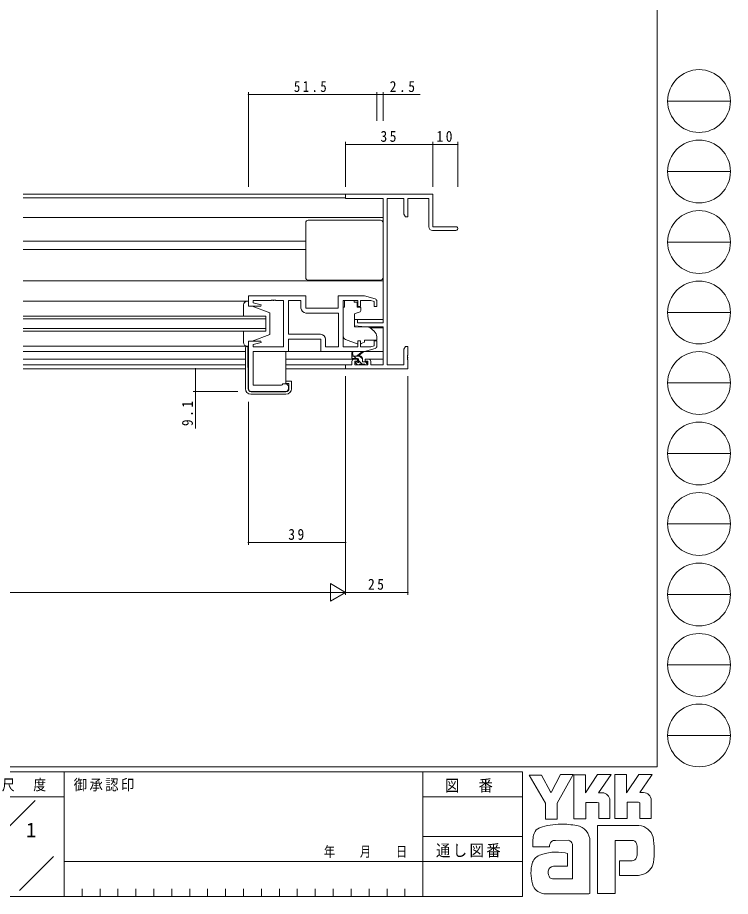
# Model space of a CAD drawing. Units: millimetres, scale not verified. Extents: x -567 to 567, y -403 to 403.
# Drawn here: x 280.6 to 566.7, y -403 to -50.4 of the extents above; entities that cross this region are included whole.
import ezdxf
from ezdxf.enums import TextEntityAlignment as Align

# ---------------------------------------------------------------- set-up
doc = ezdxf.new("R2010")
doc.units = ezdxf.units.MM
doc.header["$LTSCALE"] = 2
for name, color, linetype, lineweight in [('0-1_YKK_ZWAK', 7, 'Continuous', 18), ('0-3_YKK_11', 7, 'Continuous', 18), ('0-4_YKK_12', 2, 'Continuous', 18), ('0-5_YKK_13', 4, 'Continuous', 18), ('0-6_YKK_D', 6, 'Continuous', 18)]:
    doc.layers.add(name, color=color, linetype=linetype, lineweight=lineweight)
doc.layers.add('0-2_USER1', color=7, linetype='Continuous')
doc.styles.add('ＭＳ ゴシック', font='')
doc.styles.get('ＭＳ ゴシック').set_extended_font_data('MS Gothic')

msp = doc.modelspace()

# ---------------------------------------------------------------- linework, layer by layer
at = {"layer": '0-1_YKK_ZWAK'}
for p, q in [((537.274, 399.018), (537.274, -350.982)), ((541.526, -83.862), (566.726, -83.862)), ((541.526, -112.142), (566.726, -112.142)), ((541.526, -140.422), (566.726, -140.422)), ((541.526, -168.702), (566.726, -168.702)), ((541.526, -196.982), (566.726, -196.982)), ((541.526, -225.262), (566.726, -225.262)), ((541.526, -253.542), (566.726, -253.542)), ((541.526, -281.822), (566.726, -281.822)), ((541.526, -310.102), (566.726, -310.102)), ((541.526, -338.382), (566.726, -338.382)), ((537.274, -350.982), (-562.726, -350.982)), ((483.274, -352.982), (-562.726, -352.982)), ((299.274, -352.982), (299.274, -402.982)), ((443.274, -352.982), (443.274, -402.982)), ((483.274, -352.982), (483.274, -402.982)), ((485.898, -354.276), (490.918, -354.276)), ((492.462, -365.552), (485.898, -354.276)), ((498.468, -354.122), (494.818, -361.227)), ((503.931, -371.884), (503.931, -354.161)), ((520.38, -354.006), (525.052, -354.006)), ((520.38, -371.73), (520.38, -354.006)), ((529.956, -354.006), (535.362, -354.006)), ((534.822, -354.933), (530.362, -361.304)), ((535.362, -354.006), (534.822, -354.933)), ((270.68, -362.981), (299.274, -362.981)), ((443.274, -362.982), (483.274, -362.982)), ((515.244, -361.42), (513.76, -361.42)), ((531.846, -361.304), (530.362, -361.304)), ((273.803, -378.32), (287.65, -364.472)), ((513.236, -365.243), (508.68, -365.243)), ((518.333, -364.509), (518.333, -371.769)), ((525.245, -365.204), (525.245, -371.73)), ((529.802, -365.204), (525.245, -365.204)), ((530.42, -365.436), (529.802, -365.204)), ((530.42, -371.691), (530.42, -365.436)), ((534.937, -364.509), (534.937, -371.691)), ((525.245, -371.73), (520.38, -371.73)), ((530.42, -371.619), (530.492, -371.691)), ((534.937, -371.691), (530.42, -371.691)), ((529.879, -374.549), (513.314, -374.549)), ((513.314, -374.549), (513.314, -401.849)), ((443.274, -378.981), (483.274, -378.981)), ((487.443, -383.082), (487.443, -380.326)), ((501.768, -380.418), (496.486, -380.518)), ((520.496, -380.495), (527.137, -380.495)), ((520.496, -401.849), (520.496, -380.495)), ((494.084, -383.082), (487.443, -383.082)), ((503.313, -395.941), (503.313, -382.04)), ((510.302, -380.959), (510.302, -401.81)), ((529.236, -382.634), (529.261, -386.398)), ((281.377, -400.618), (294.983, -387.013)), ((299.274, -388.982), (443.274, -388.982)), ((483.274, -388.981), (443.274, -388.981)), ((501.382, -390.882), (495.676, -390.889)), ((522.234, -388.681), (522.234, -394.589)), ((527.292, -388.681), (522.234, -388.681)), ((522.234, -394.589), (529.84, -394.589)), ((529.84, -394.589), (531.385, -394.242)), ((495.281, -395.941), (503.313, -395.941)), ((502.695, -395.941), (503.197, -395.941)), ((503.313, -395.939), (503.314, -395.941)), ((306.474, -399.982), (306.474, -402.982)), ((313.674, -399.982), (313.674, -402.982)), ((320.874, -399.982), (320.874, -402.982)), ((328.074, -399.982), (328.074, -402.982)), ((335.274, -399.982), (335.274, -402.982)), ((342.474, -399.982), (342.474, -402.982)), ((349.674, -399.982), (349.674, -402.982)), ((356.874, -399.982), (356.874, -402.982)), ((364.074, -399.982), (364.074, -402.982)), ((371.274, -399.982), (371.274, -402.982)), ((378.474, -399.982), (378.474, -402.982)), ((385.674, -399.982), (385.674, -402.982)), ((392.874, -399.982), (392.874, -402.982)), ((400.074, -399.982), (400.074, -402.982)), ((407.274, -399.982), (407.274, -402.982)), ((414.474, -399.982), (414.474, -402.982)), ((421.674, -399.982), (421.674, -402.982)), ((428.874, -399.982), (428.874, -402.982)), ((436.074, -399.982), (436.074, -402.982)), ((494.084, -401.926), (491.96, -401.926)), ((509.838, -401.887), (494.084, -401.926)), ((510.302, -401.81), (509.838, -401.887)), ((-562.726, -402.982), (483.274, -402.982))]:
    msp.add_line(p, q, dxfattribs=at)
for points in [[(490.918, -354.276), (494.509, -360.995), (494.818, -361.227)], [(498.468, -354.122), (503.648, -354.122), (497.173, -365.59)], [(503.931, -354.161), (508.526, -354.161), (508.526, -361.444), (513.352, -354.083)], [(513.352, -354.083), (518.817, -354.083), (513.76, -361.42)], [(525.052, -354.006), (525.052, -361.423), (529.956, -354.006)], [(497.173, -365.59), (497.173, -371.923), (492.462, -371.923), (492.462, -365.552)], [(508.68, -365.243), (508.68, -371.884), (503.931, -371.884)], [(518.333, -371.769), (513.854, -371.769), (513.854, -365.475), (513.236, -365.243)], [(500.378, -385.515), (501.382, -385.747), (501.382, -390.882)], [(513.314, -401.849), (519.376, -401.849), (520.496, -401.849)]]:
    msp.add_lwpolyline(points, dxfattribs=at)
for centre in [(554.126, -83.862), (554.126, -112.142), (554.126, -140.422), (554.126, -168.702), (554.126, -196.982), (554.126, -225.262), (554.126, -253.542), (554.126, -281.822), (554.126, -310.102), (554.126, -338.382)]:
    msp.add_circle(centre, 12.6, dxfattribs=at)
for centre, radius, start, end in [((515.244, -364.509), 3.089, 0.00166, 89.99604), ((531.846, -364.393), 3.089, 0.00166, 89.99604), ((491.283, -378.776), 3.491, 109.02127, 161.51264), ((498.591, -399.27), 25.257, 89.89165, 109.30848), ((499.333, -403.644), 29.64, 78.78009, 91.46938), ((504.032, -380.835), 6.355, 40.66422, 80.31694), ((503.715, -380.818), 6.588, 358.78059, 38.76563), ((529.662, -380.754), 6.202, 14.44572, 87.08746), ((494.644, -380.362), 7.196, 158.41083, 179.71775), ((496.295, -382.94), 2.43, 85.50551, 126.78038), ((501.068, -382.631), 2.321, 14.7552, 72.44995), ((527.366, -382.238), 1.756, 16.43124, 96.91661), ((506.368, -384.678), 29.8, 350.99027, 10.67624), ((497.096, -382.992), 3.013, 138.46382, 181.71359), ((524.033, -383.279), 5.248, 4.93423, 17.03552), ((492.455, -391.45), 5.583, 121.82711, 169.08475), ((496.874, -404.202), 19.013, 79.38098, 112.05825), ((527.293, -386.816), 1.865, 269.95468, 342.90145), ((524.002, -385.898), 5.281, 343.6902, 354.75362), ((502.487, -393.546), 15.832, 168.76372, 199.80079), ((495.688, -392.953), 2.064, 90.33953, 178.03639), ((529.752, -388.333), 6.13, 285.44291, 349.90448), ((496.963, -393.451), 3.384, 171.08203, 216.71923), ((495.631, -393.789), 2.18, 230.9728, 260.75491), ((492.474, -396.472), 5.461, 207.31435, 263.59464)]:
    msp.add_arc(centre, radius, start, end, dxfattribs=at)
at = {"layer": '0-3_YKK_11'}
for p, q in [((412.274, -121.285), (412.274, -122.915)), ((447.274, -121.285), (412.274, -121.285)), ((412.274, -122.915), (427.274, -122.915)), ((427.274, -122.915), (427.274, -172.785)), ((428.904, -122.915), (435.644, -122.915)), ((428.904, -189.655), (428.904, -122.915)), ((435.644, -122.915), (435.644, -129.194)), ((437.274, -122.915), (445.644, -122.915)), ((437.274, -130.285), (437.274, -122.915)), ((445.644, -122.915), (445.644, -134.285)), ((447.274, -134.285), (447.274, -121.285)), ((435.644, -129.194), (436.274, -130.285)), ((436.274, -130.285), (437.274, -130.285)), ((447.144, -135.785), (456.524, -135.785)), ((456.524, -134.285), (447.274, -134.285)), ((373.274, -161.985), (373.274, -166.185)), ((396.274, -161.985), (373.274, -161.985)), ((396.274, -166.985), (396.274, -161.985)), ((409.274, -161.985), (409.274, -166.985)), ((419.774, -161.985), (409.274, -161.985)), ((424.061, -163.271), (419.774, -161.985)), ((375.204, -163.915), (382.316, -163.915)), ((375.204, -164.832), (375.204, -163.915)), ((378.303, -165.663), (375.204, -164.832)), ((378.235, -166.185), (378.303, -165.663)), ((382.316, -163.915), (382.499, -163.795)), ((382.499, -163.795), (383.049, -163.795)), ((383.049, -163.795), (383.232, -163.915)), ((383.232, -163.915), (383.316, -163.915)), ((383.316, -163.915), (383.499, -163.795)), ((383.499, -163.795), (384.049, -163.795)), ((384.049, -163.795), (384.232, -163.915)), ((384.232, -163.915), (387.274, -163.915)), ((387.274, -163.915), (387.274, -182.455)), ((389.274, -163.915), (389.274, -177.455)), ((394.344, -163.915), (389.274, -163.915)), ((394.344, -166.915), (394.344, -163.915)), ((411.274, -163.915), (417.174, -163.915)), ((411.274, -182.455), (411.274, -163.915)), ((417.174, -163.915), (417.174, -166.285)), ((418.174, -163.915), (422.379, -163.915)), ((418.174, -166.285), (418.174, -163.915)), ((422.379, -163.915), (423.774, -164.333)), ((423.774, -164.333), (423.774, -166.285)), ((424.774, -166.285), (424.774, -164.229)), ((373.274, -166.185), (378.235, -166.185)), ((409.274, -166.985), (396.274, -166.985)), ((409.344, -168.915), (396.344, -168.915)), ((409.344, -182.455), (409.344, -168.915)), ((409.344, -182.455), (409.344, -168.915)), ((417.174, -166.285), (418.174, -166.285)), ((423.774, -166.285), (424.774, -166.285)), ((415.774, -171.485), (415.774, -174.091)), ((416.974, -171.485), (415.774, -171.485)), ((416.974, -172.785), (416.974, -171.485)), ((415.774, -174.091), (420.274, -174.485)), ((427.274, -172.785), (416.974, -172.785)), ((420.274, -174.485), (427.274, -174.485)), ((427.274, -174.485), (427.274, -189.655)), ((389.274, -177.455), (402.204, -177.455)), ((389.274, -179.385), (402.274, -179.385)), ((389.274, -184.385), (389.274, -179.385)), ((402.274, -179.385), (402.274, -184.385)), ((404.204, -179.455), (404.204, -182.455)), ((373.274, -180.185), (373.274, -199.385)), ((378.235, -180.185), (373.274, -180.185)), ((375.204, -181.538), (378.303, -180.707)), ((375.204, -182.455), (375.204, -181.538)), ((387.274, -182.455), (375.204, -182.455)), ((378.303, -180.707), (378.235, -180.185)), ((404.204, -182.455), (409.344, -182.455)), ((417.174, -182.455), (411.274, -182.455)), ((417.174, -180.085), (417.174, -182.455)), ((418.174, -180.085), (417.174, -180.085)), ((418.174, -182.455), (418.174, -180.085)), ((422.379, -182.455), (418.174, -182.455)), ((419.774, -184.385), (424.061, -183.099)), ((423.774, -182.036), (422.379, -182.455)), ((423.774, -180.085), (423.774, -182.036)), ((424.774, -180.085), (423.774, -180.085)), ((424.774, -182.141), (424.774, -180.085)), ((436.274, -182.285), (435.644, -183.376)), ((437.274, -182.285), (436.274, -182.285)), ((437.274, -185.827), (437.274, -182.285)), ((375.204, -184.385), (389.274, -184.385)), ((375.204, -197.885), (375.204, -184.385)), ((402.274, -184.385), (419.774, -184.385)), ((435.644, -183.376), (435.644, -189.655)), ((437.154, -186.01), (437.274, -185.827)), ((437.154, -186.56), (437.154, -186.01)), ((437.274, -186.743), (437.154, -186.56)), ((437.154, -187.01), (437.274, -186.827)), ((437.274, -186.827), (437.274, -186.743)), ((412.274, -189.655), (412.274, -191.285)), ((414.774, -189.655), (412.274, -189.655)), ((414.774, -188.385), (414.774, -189.655)), ((417.074, -187.385), (415.774, -187.385)), ((415.974, -188.185), (417.074, -188.185)), ((415.974, -189.655), (415.974, -188.185)), ((421.174, -189.655), (415.974, -189.655)), ((417.074, -188.185), (417.074, -187.385)), ((420.074, -187.385), (420.074, -188.185)), ((421.374, -187.385), (420.074, -187.385)), ((420.074, -188.185), (421.174, -188.185)), ((421.174, -188.185), (421.174, -189.655)), ((422.374, -189.655), (422.374, -188.385)), ((427.274, -189.655), (422.374, -189.655)), ((435.644, -189.655), (428.904, -189.655)), ((437.154, -187.56), (437.154, -187.01)), ((437.274, -187.743), (437.154, -187.56)), ((437.274, -191.285), (437.274, -187.743)), ((412.274, -191.285), (437.274, -191.285)), ((387.074, -197.385), (386.774, -197.685)), ((388.274, -197.385), (387.074, -197.385)), ((374.274, -200.385), (388.274, -200.385)), ((386.574, -197.885), (375.204, -197.885)), ((386.774, -197.685), (386.574, -197.885)), ((389.274, -199.385), (389.274, -198.385))]:
    msp.add_line(p, q, dxfattribs=at)
for centre, radius, start, end in [((447.144, -134.285), 1.5, 180.00001, 269.99999), ((456.524, -135.035), 0.75, 269.99999, 90.00001), ((423.774, -164.229), 1, 359.99996, 73.30074), ((396.344, -166.915), 2, 180.00001, 269.99999), ((402.204, -179.455), 2, 0.00001, 89.99999), ((423.774, -182.141), 1, 286.69926, 0.00004), ((415.774, -188.385), 1, 90.00001, 179.99999), ((421.374, -188.385), 1, 0.00001, 89.99999), ((388.274, -198.385), 1, 0.00001, 89.99999), ((374.274, -199.385), 1, 180.00001, 269.99999), ((388.274, -199.385), 1, 270.00001, 359.99999)]:
    msp.add_arc(centre, radius, start, end, dxfattribs=at)
at = {"layer": '0-4_YKK_12'}
for p, q in [((282.774, -121.285), (412.574, -121.285)), ((412.274, -122.685), (282.774, -122.685)), ((282.774, -130.585), (427.274, -130.585)), ((282.774, -140.085), (396.274, -140.085)), ((282.774, -143.485), (396.274, -143.485)), ((282.774, -155.985), (427.274, -155.985)), ((380.274, -170.185), (282.774, -170.185)), ((282.774, -171.185), (380.274, -171.185)), ((380.274, -176.185), (380.274, -170.185)), ((415.774, -171.485), (427.274, -171.485)), ((380.274, -175.185), (282.774, -175.185)), ((282.774, -176.185), (380.274, -176.185)), ((422.151, -174.885), (427.274, -174.885)), ((282.774, -184.385), (372.009, -184.385)), ((282.774, -187.385), (372.009, -187.385)), ((372.009, -189.655), (282.774, -189.655)), ((388.309, -187.385), (415.774, -187.385)), ((412.574, -189.655), (388.309, -189.655)), ((421.374, -187.385), (427.274, -187.385)), ((282.774, -191.285), (372.009, -191.285)), ((388.309, -191.285), (412.574, -191.285))]:
    msp.add_line(p, q, dxfattribs=at)
at = {"layer": '0-5_YKK_13'}
for p, q in [((396.274, -132.685), (396.274, -154.685)), ((426.274, -131.685), (397.274, -131.685)), ((427.274, -154.685), (427.274, -132.685)), ((397.274, -155.685), (426.274, -155.685)), ((282.774, -164.185), (373.274, -164.185)), ((371.274, -170.185), (371.274, -165.685)), ((372.774, -164.185), (373.274, -164.185)), ((373.274, -164.185), (373.274, -166.185)), ((411.874, -163.915), (411.874, -164.585)), ((415.674, -163.915), (411.874, -163.915)), ((411.874, -165.585), (411.874, -164.585)), ((411.874, -166.585), (411.874, -165.585)), ((415.674, -163.915), (415.674, -164.585)), ((415.674, -164.585), (416.844, -164.585)), ((416.844, -165.585), (416.844, -164.585)), ((416.844, -165.585), (416.844, -166.285)), ((373.274, -166.185), (374.774, -166.185)), ((374.774, -166.185), (381.774, -168.785)), ((381.774, -168.785), (381.774, -177.585)), ((411.274, -178.14), (411.274, -166.585)), ((411.874, -166.585), (411.274, -166.585)), ((418.045, -168.405), (416.045, -169.133)), ((417.144, -166.585), (418.074, -166.585)), ((418.374, -166.885), (418.374, -167.935)), ((415.774, -169.581), (415.774, -174.188)), ((371.274, -180.685), (371.274, -176.185)), ((415.991, -174.487), (421.377, -174.534)), ((422.011, -174.768), (423.702, -176.187)), ((374.774, -180.185), (381.774, -177.585)), ((416.902, -181.225), (412.265, -179.551)), ((419.774, -179.785), (419.774, -180.085)), ((424.774, -179.785), (419.774, -179.785)), ((424.774, -178.485), (424.774, -179.785)), ((282.774, -182.185), (373.274, -182.185)), ((372.009, -199.285), (372.009, -182.885)), ((372.509, -182.385), (373.324, -182.385)), ((373.274, -182.185), (372.774, -182.185)), ((373.139, -199.295), (372.992, -182.385)), ((373.274, -180.185), (373.274, -182.185)), ((374.774, -180.185), (373.274, -180.185)), ((418.468, -181.191), (419.774, -180.582)), ((419.774, -180.085), (419.774, -180.582)), ((388.309, -197.185), (388.309, -184.385)), ((388.774, -184.385), (409.774, -184.385)), ((395.774, -184.385), (409.774, -184.385)), ((414.774, -186.855), (414.774, -184.855)), ((417.974, -186.155), (414.774, -186.155)), ((415.074, -185.029), (415.273, -186.155)), ((416.549, -187.155), (415.549, -186.155)), ((416.674, -186.155), (418.892, -184.472)), ((417.274, -186.155), (419.093, -184.754)), ((418.974, -187.335), (417.794, -186.155)), ((419.701, -184.385), (427.274, -184.385)), ((419.701, -184.385), (427.274, -184.385)), ((417.074, -187.155), (415.074, -187.155)), ((416.862, -189.567), (416.362, -189.067)), ((416.574, -188.555), (416.913, -188.555)), ((417.674, -189.655), (417.074, -189.655)), ((417.374, -188.094), (417.374, -187.455)), ((418.849, -189.455), (417.374, -187.98)), ((419.974, -189.455), (417.874, -189.455)), ((418.974, -188.255), (418.974, -187.155)), ((419.274, -188.555), (420.674, -188.555)), ((420.674, -189.655), (420.174, -189.655)), ((420.974, -189.335), (420.194, -188.555)), ((420.974, -188.855), (420.974, -189.355)), ((390.009, -196.185), (388.309, -196.185)), ((388.309, -197.185), (389.509, -197.185)), ((389.509, -197.185), (389.509, -199.285)), ((388.309, -200.485), (374.339, -200.485)), ((388.309, -201.485), (374.209, -201.485))]:
    msp.add_line(p, q, dxfattribs=at)
msp.add_lwpolyline([(390.009, -196.185), (390.509, -196.185), (390.509, -199.285)], dxfattribs=at)
for centre, radius, start, end in [((397.274, -132.685), 1, 90, 180), ((426.274, -132.685), 1, 0, 90), ((397.274, -154.685), 1, 180, 270), ((426.274, -154.685), 1, 270, 0), ((372.774, -165.685), 1.5, 90, 180), ((416.274, -169.581), 0.5, 110, 180), ((417.144, -166.285), 0.3, 180, 270), ((417.874, -167.935), 0.5, 290, 0), ((418.074, -166.885), 0.3, 0, 90), ((416.074, -174.188), 0.3, 180, 269.5), ((421.368, -175.534), 1, 50, 89.5), ((421.774, -178.485), 3, 0, 50), ((412.774, -178.14), 1.5, 180, 250.14674), ((372.774, -180.685), 1.5, 180, 270), ((372.509, -182.885), 0.5, 90, 180), ((417.242, -180.285), 1, 250.14674, 266.11316), ((418.045, -180.285), 1, 277.40692, 295), ((414.974, -184.855), 0.2, 300, 180), ((415.074, -186.855), 0.3, 180, 270), ((417.974, -187.155), 1, 0, 90), ((419.074, -184.555), 0.2, 275.58288, 155.58289), ((416.574, -188.855), 0.3, 90, 225), ((417.074, -189.355), 0.3, 225, 270), ((416.913, -188.855), 0.3, 33.05573, 90), ((417.074, -187.455), 0.3, 0, 90), ((417.374, -188.555), 0.25, 213.05573, 56.94427), ((417.674, -188.094), 0.3, 180, 236.94427), ((417.674, -189.455), 0.2, 270, 0), ((419.274, -188.255), 0.3, 180, 270), ((420.174, -189.455), 0.2, 180, 270), ((420.674, -188.855), 0.3, 0, 90), ((420.674, -189.355), 0.3, 270, 0), ((374.209, -199.285), 2.2, 180, 270), ((374.339, -199.285), 1.2, 180.5, 270), ((388.309, -199.285), 1.2, 270, 0), ((388.309, -199.285), 2.2, 270, 0)]:
    msp.add_arc(centre, radius, start, end, dxfattribs=at)
at = {"layer": '0-6_YKK_D'}
for p, q in [((373.274, -118.304), (373.274, -80.285)), ((424.774, -91.788), (424.774, -80.285)), ((424.774, -91.788), (424.774, -80.285)), ((427.274, -91.824), (427.274, -80.285)), ((373.274, -81.285), (424.774, -81.285)), ((424.774, -81.285), (427.274, -81.285)), ((427.274, -81.285), (442.174, -81.285)), ((412.274, -118.285), (412.274, -100.285)), ((412.274, -101.285), (447.274, -101.285)), ((447.274, -118.285), (447.274, -100.285)), ((447.274, -118.285), (447.274, -100.285)), ((447.274, -101.285), (457.274, -101.285)), ((457.274, -118.285), (457.274, -100.285)), ((369.009, -191.285), (351.009, -191.285)), ((352.009, -191.285), (352.009, -200.385)), ((412.274, -194.285), (412.274, -281.982)), ((412.274, -194.285), (412.274, -281.982)), ((437.274, -194.285), (437.274, -281.982)), ((369.009, -200.385), (351.009, -200.385)), ((352.009, -200.385), (352.009, -215.285)), ((373.274, -204.485), (373.274, -261.982)), ((412.274, -204.485), (412.274, -261.982)), ((412.274, -260.982), (373.274, -260.982)), ((406.212, -277.482), (406.212, -284.482)), ((412.274, -280.982), (406.212, -277.482)), ((-80.726, -280.982), (405.274, -280.982)), ((412.274, -280.982), (400.15, -280.982)), ((412.274, -280.982), (406.212, -284.482)), ((412.274, -280.982), (437.274, -280.982))]:
    msp.add_line(p, q, dxfattribs=at)
for centre, start, end in [((373.274, -81.285), 0, 180), ((373.274, -81.285), 180, 0), ((424.774, -81.285), 0, 180), ((424.774, -81.285), 0, 180), ((424.774, -81.285), 180, 0), ((424.774, -81.285), 180, 0), ((427.274, -81.285), 0, 180), ((427.274, -81.285), 180, 0), ((412.274, -101.285), 0, 180), ((412.274, -101.285), 180, 0), ((447.274, -101.285), 0, 180), ((447.274, -101.285), 0, 180), ((447.274, -101.285), 180, 0), ((447.274, -101.285), 180, 0), ((457.274, -101.285), 0, 180), ((457.274, -101.285), 180, 0), ((352.009, -191.285), 90, 270), ((352.009, -191.285), 270, 90), ((352.009, -200.385), 90, 270), ((352.009, -200.385), 270, 90), ((373.274, -260.982), 0, 180), ((412.274, -260.982), 0, 180), ((373.274, -260.982), 180, 0), ((412.274, -260.982), 180, 0), ((437.274, -280.982), 0, 180), ((437.274, -280.982), 180, 0)]:
    msp.add_arc(centre, 0.106, start, end, dxfattribs=at)

# ---------------------------------------------------------------- texts
at = {"layer": '0-1_YKK_ZWAK', "attachment_point": 7, "style": 'ＭＳ ゴシック'}
for s, insert, char_height in [('\\T1.24;\\W0.85;尺\\~\\~度', (274.292, -360.892), 4.399), ('\\T1.17;\\W0.9;御承認印', (303.084, -360.886), 4.399), ('\\T1.17;\\W0.9;図\u3000番', (452.128, -361.357), 4.692), ('\\T1.28;\\W0.8;年\\~\\~\\~月\\~\\~\\~日', (403.526, -387.51), 4.147), ('\\T1.17;\\W0.9;通し図番', (448.529, -387.389), 4.692)]:
    msp.add_mtext(s, dxfattribs=dict(at, insert=insert, char_height=char_height))
at = {"layer": '0-2_USER1', "style": 'ＭＳ ゴシック'}
msp.add_text('1', height=5.865, dxfattribs=at).set_placement((284.036, -380.981), align=Align.BOTTOM_LEFT)
at = {"layer": '0-6_YKK_D', "color": 7, "char_height": 4.399, "attachment_point": 7, "style": 'ＭＳ ゴシック'}
for s, insert in [('\\T1.39;\\W0.85;51.5', (391.504, -80.285)), ('\\T1.38;\\W0.9;2.5', (429.974, -80.285)), ('\\T1.37;\\W0.9;35', (426.254, -100.285)), ('\\T1.37;\\W0.9;10', (448.754, -100.285)), ('\\T1.37;\\W0.9;39', (389.254, -259.982)), ('\\T1.37;\\W0.9;25', (421.254, -279.982))]:
    msp.add_mtext(s, dxfattribs=dict(at, insert=insert))
at = {"layer": '0-6_YKK_D', "color": 7, "insert": (351.009, -214.285), "char_height": 4.399, "attachment_point": 7, "rotation": 90, "style": 'ＭＳ ゴシック'}
msp.add_mtext('\\T1.38;\\W0.9;9.1', dxfattribs=at)

doc.saveas('drawing.dxf')
